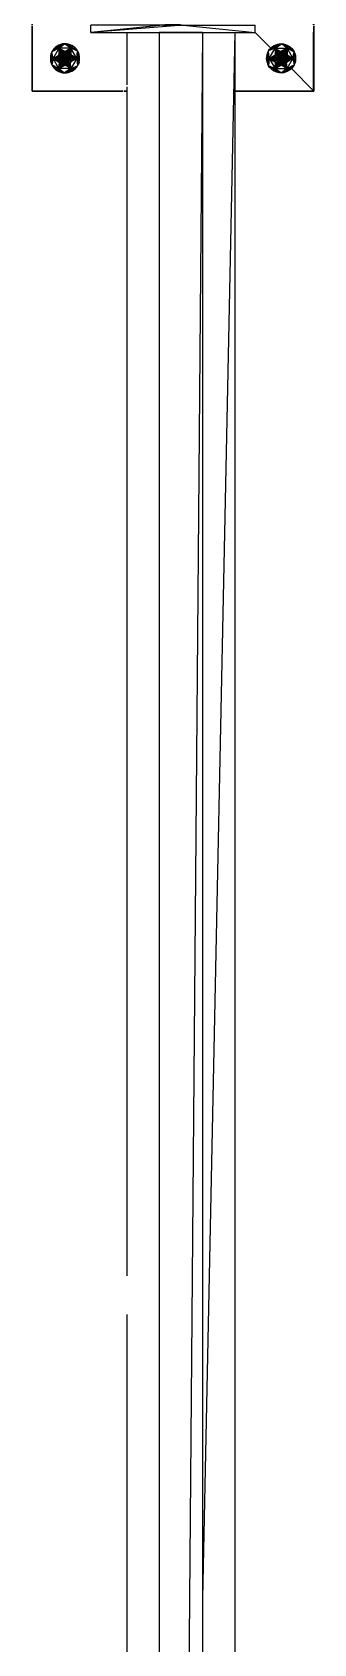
# Model space of a CAD drawing. Header units: millimetres. Extents: x -107267 to 109426, y -98906 to 83910.
# Drawn here: x 55228 to 55488, y -9152 to -7661 of the extents above; entities that cross this region are included whole.
import ezdxf

# ---------------------------------------------------------------- set-up
doc = ezdxf.new("R2010")
doc.units = ezdxf.units.MM
doc.layers.add('Top (Plan) View-000-CHÃO', color=254, linetype='Continuous')

# ---------------------------------------------------------------- blocks, each defined once
blk = doc.blocks.new('*U43')
at = {"layer": 'Top (Plan) View-000-CHÃO', "color": 0, "linetype": 'ByBlock', "lineweight": -2}
for p, q in [((154350.5, 153541.2), (154350.5, 148693.2)), ((154390.7, 153541.2), (154350.5, 148693.2)), ((154390.7, 153541.2), (154350.5, 153541.2)), ((154390.7, 153541.2), (154390.7, 148693.2))]:
    blk.add_line(p, q, dxfattribs=at)
blk = doc.blocks.new('*U82')
at = {"layer": 'Top (Plan) View-000-CHÃO', "color": 0, "linetype": 'ByBlock', "lineweight": -2}
for p, q in [((154257.9, 153526.7), (154251.4, 153523.3)), ((154257.9, 153526.7), (154252.3, 153524.8)), ((154253.4, 153526.3), (154252.3, 153524.8)), ((154257.9, 153526.7), (154252.4, 153517.2)), ((154254.7, 153527.5), (154253.4, 153526.3)), ((154257.9, 153526.7), (154253.4, 153526.3)), ((154256.2, 153528.6), (154254.7, 153527.5)), ((154257.9, 153526.7), (154254.7, 153527.5)), ((154257.8, 153529.4), (154256.2, 153528.6)), ((154257.9, 153526.7), (154256.2, 153528.6)), ((154259.4, 153530.1), (154257.8, 153529.4)), ((154257.9, 153526.7), (154257.8, 153529.4)), ((154257.9, 153526.7), (154263, 153530.7)), ((154257.9, 153526.7), (154261.2, 153530.5)), ((154257.9, 153526.7), (154259.4, 153530.1)), ((154268.9, 153526.7), (154257.9, 153526.7)), ((154257.9, 153526.7), (154263.9, 153523.5)), ((154257.9, 153526.7), (154262.7, 153523.5)), ((154257.9, 153526.7), (154261.5, 153523.2)), ((154257.9, 153526.7), (154260.4, 153522.8)), ((154257.9, 153526.7), (154259.4, 153522.1)), ((154257.9, 153526.7), (154258.5, 153521.2)), ((154257.9, 153526.7), (154257.9, 153520.2)), ((154261.2, 153530.5), (154259.4, 153530.1)), ((154263, 153530.7), (154261.2, 153530.5)), ((154264.8, 153530.6), (154263, 153530.7)), ((154268.9, 153526.7), (154263, 153530.7)), ((154268.9, 153526.7), (154263.9, 153523.5)), ((154266.6, 153530.3), (154264.8, 153530.6)), ((154268.9, 153526.7), (154264.8, 153530.6)), ((154268.9, 153526.7), (154265.1, 153523.3)), ((154268.9, 153526.7), (154266.2, 153522.9)), ((154268.3, 153529.8), (154266.6, 153530.3)), ((154268.9, 153526.7), (154266.6, 153530.3)), ((154268.9, 153526.7), (154267.2, 153522.3)), ((154268.9, 153526.7), (154268.1, 153521.5)), ((154269.9, 153529), (154268.3, 153529.8)), ((154268.9, 153526.7), (154268.3, 153529.8)), ((154268.9, 153526.7), (154269.9, 153529)), ((154268.9, 153526.7), (154271.4, 153528.1)), ((154268.9, 153526.7), (154272.8, 153526.9)), ((154274.4, 153517.2), (154268.9, 153526.7)), ((154268.9, 153526.7), (154268.9, 153520.5)), ((154268.9, 153526.7), (154274, 153525.6)), ((154268.9, 153526.7), (154275.1, 153524.1)), ((154271.4, 153528.1), (154269.9, 153529)), ((154272.8, 153526.9), (154271.4, 153528.1)), ((154274, 153525.6), (154272.8, 153526.9)), ((154275.1, 153524.1), (154274, 153525.6)), ((154250.2, 153519.9), (154250, 153518.1)), ((154250, 153518.1), (154250, 153516.3)), ((154252.4, 153517.2), (154250, 153518.1)), ((154252.4, 153517.2), (154250, 153516.3)), ((154250, 153516.3), (154250.2, 153514.5)), ((154250.7, 153521.6), (154250.2, 153519.9)), ((154252.4, 153517.2), (154250.2, 153519.9)), ((154252.4, 153517.2), (154250.2, 153514.5)), ((154250.2, 153514.5), (154250.7, 153512.8)), ((154251.4, 153523.3), (154250.7, 153521.6)), ((154252.4, 153517.2), (154250.7, 153521.6)), ((154252.4, 153517.2), (154250.7, 153512.8)), ((154250.7, 153512.8), (154251.4, 153511.1)), ((154252.3, 153524.8), (154251.4, 153523.3)), ((154252.4, 153517.2), (154251.4, 153523.3)), ((154252.4, 153517.2), (154251.4, 153511.1)), ((154251.4, 153511.1), (154252.3, 153509.6)), ((154257.9, 153507.7), (154251.4, 153511.1)), ((154252.4, 153517.2), (154257.9, 153520.2)), ((154252.4, 153517.2), (154257.4, 153519.1)), ((154252.4, 153517.2), (154257.1, 153518)), ((154252.4, 153517.2), (154257.1, 153516.7)), ((154252.4, 153517.2), (154257.3, 153515.6)), ((154252.4, 153517.2), (154257.7, 153514.4)), ((154252.4, 153517.2), (154258.3, 153513.4)), ((154257.9, 153507.7), (154252.4, 153517.2)), ((154257.1, 153518), (154257.2, 153518.3)), ((154257.1, 153517.9), (154257.1, 153518)), ((154257.1, 153516.7), (154257.1, 153517)), ((154257.1, 153516.7), (154257.1, 153516.7)), ((154257.3, 153515.4), (154257.3, 153515.6)), ((154257.3, 153515.6), (154257.3, 153515.6)), ((154257.4, 153519.1), (154257.5, 153519.4)), ((154257.4, 153519), (154257.4, 153519.1)), ((154257.7, 153514.4), (154257.7, 153514.5)), ((154257.9, 153514.2), (154257.7, 153514.4)), ((154257.8, 153520.1), (154257.9, 153520.2)), ((154257.9, 153520.2), (154258, 153520.4)), ((154257.9, 153507.7), (154258.3, 153513.4)), ((154257.9, 153507.7), (154259.2, 153512.5)), ((154257.9, 153507.7), (154260.1, 153511.8)), ((154257.9, 153507.7), (154261.2, 153511.2)), ((154257.9, 153507.7), (154262.4, 153510.9)), ((154257.9, 153507.7), (154263.6, 153510.8)), ((154258.3, 153513.4), (154258.3, 153513.5)), ((154258.6, 153513.2), (154258.3, 153513.4)), ((154258.4, 153521), (154258.5, 153521.2)), ((154258.5, 153521.2), (154258.7, 153521.4)), ((154259.2, 153512.5), (154259, 153512.6)), ((154259.2, 153521.9), (154259.4, 153522.1)), ((154259.4, 153512.3), (154259.2, 153512.5)), ((154259.4, 153522.1), (154259.5, 153522.2)), ((154260.1, 153511.8), (154259.9, 153511.9)), ((154260.1, 153522.6), (154260.4, 153522.8)), ((154260.3, 153511.7), (154260.1, 153511.8)), ((154260.4, 153522.8), (154260.5, 153522.8)), ((154261.2, 153511.2), (154261, 153511.4)), ((154261.4, 153511.2), (154261.2, 153511.2)), ((154261.3, 153523.2), (154261.5, 153523.2)), ((154261.5, 153523.2), (154261.5, 153523.3)), ((154262.4, 153510.9), (154262.1, 153511)), ((154262.5, 153510.9), (154262.4, 153510.9)), ((154262.7, 153523.5), (154262.7, 153523.5)), ((154262.7, 153523.5), (154262.9, 153523.5)), ((154263.6, 153510.8), (154263.3, 153510.9)), ((154263.6, 153510.9), (154263.6, 153510.8)), ((154268.9, 153507.7), (154263.6, 153510.8)), ((154263.8, 153523.5), (154263.9, 153523.5)), ((154263.9, 153523.5), (154264.2, 153523.5)), ((154264.8, 153511), (154264.8, 153511)), ((154264.8, 153511), (154264.8, 153511)), ((154268.9, 153507.7), (154264.8, 153511)), ((154264.9, 153523.4), (154265.1, 153523.3)), ((154265.1, 153523.3), (154265.4, 153523.2)), ((154266.2, 153511.5), (154265.9, 153511.4)), ((154265.9, 153511.4), (154265.9, 153511.3)), ((154268.9, 153507.7), (154265.9, 153511.4)), ((154266, 153523), (154266.2, 153522.9)), ((154266.2, 153522.9), (154266.4, 153522.8)), ((154267, 153511.9), (154266.9, 153511.9)), ((154267, 153522.4), (154267.2, 153522.3)), ((154267.2, 153512.1), (154267, 153511.9)), ((154268.9, 153507.7), (154267, 153511.9)), ((154267.2, 153522.3), (154267.4, 153522.1)), ((154267.9, 153512.7), (154267.8, 153512.6)), ((154267.9, 153521.7), (154268.1, 153521.5)), ((154268.1, 153512.9), (154267.9, 153512.7)), ((154268.9, 153507.7), (154267.9, 153512.7)), ((154268.1, 153521.5), (154268.2, 153521.3)), ((154268.7, 153513.6), (154268.5, 153513.5)), ((154268.7, 153520.7), (154268.9, 153520.5)), ((154274.4, 153517.2), (154268.7, 153513.6)), ((154268.7, 153513.6), (154268.8, 153513.8)), ((154268.9, 153507.7), (154268.7, 153513.6)), ((154268.9, 153520.5), (154268.9, 153520.4)), ((154274.4, 153517.2), (154268.9, 153520.5)), ((154274.4, 153517.2), (154268.9, 153507.7)), ((154269.1, 153514.5), (154269.3, 153514.7)), ((154269.3, 153519.6), (154269.4, 153519.4)), ((154274.4, 153517.2), (154269.3, 153514.7)), ((154269.3, 153514.9), (154269.3, 153514.7)), ((154269.4, 153519.4), (154269.4, 153519.4)), ((154274.4, 153517.2), (154269.4, 153519.4)), ((154269.6, 153515.8), (154269.5, 153515.6)), ((154274.4, 153517.2), (154269.6, 153515.8)), ((154269.7, 153516), (154269.6, 153515.8)), ((154269.7, 153518.3), (154269.7, 153518.2)), ((154269.7, 153518.2), (154269.7, 153518.2)), ((154274.4, 153517.2), (154269.7, 153518.2)), ((154269.8, 153517), (154269.7, 153516.8)), ((154274.4, 153517.2), (154269.8, 153517)), ((154269.8, 153517.1), (154269.8, 153517)), ((154274.4, 153517.2), (154275.1, 153524.1)), ((154274.4, 153517.2), (154275.9, 153522.5)), ((154274.4, 153517.2), (154276.5, 153520.8)), ((154274.4, 153517.2), (154276.8, 153519)), ((154274.4, 153517.2), (154276.5, 153513.6)), ((154274.4, 153517.2), (154275.9, 153511.9)), ((154274.4, 153517.2), (154275.1, 153510.3)), ((154274.4, 153517.2), (154276.9, 153517.2)), ((154274.4, 153517.2), (154276.8, 153515.4)), ((154275.9, 153522.5), (154275.1, 153524.1)), ((154275.1, 153510.3), (154275.9, 153511.9)), ((154276.5, 153520.8), (154275.9, 153522.5)), ((154276.5, 153513.6), (154275.9, 153511.9)), ((154276.8, 153519), (154276.5, 153520.8)), ((154276.5, 153513.6), (154276.8, 153515.4)), ((154276.9, 153517.2), (154276.8, 153519)), ((154276.8, 153515.4), (154276.9, 153517.2)), ((154252.3, 153509.6), (154253.4, 153508.1)), ((154257.9, 153507.7), (154252.3, 153509.6)), ((154253.4, 153508.1), (154254.7, 153506.9)), ((154257.9, 153507.7), (154253.4, 153508.1)), ((154257.9, 153507.7), (154254.7, 153506.9)), ((154254.7, 153506.9), (154256.2, 153505.8)), ((154257.9, 153507.7), (154256.2, 153505.8)), ((154256.2, 153505.8), (154257.8, 153505)), ((154257.9, 153507.7), (154257.8, 153505)), ((154257.8, 153505), (154259.4, 153504.3)), ((154268.9, 153507.7), (154257.9, 153507.7)), ((154257.9, 153507.7), (154263, 153503.7)), ((154257.9, 153507.7), (154261.2, 153503.9)), ((154257.9, 153507.7), (154259.4, 153504.3)), ((154259.4, 153504.3), (154261.2, 153503.9)), ((154261.2, 153503.9), (154263, 153503.7)), ((154268.9, 153507.7), (154263, 153503.7)), ((154263, 153503.7), (154264.8, 153503.8)), ((154268.9, 153507.7), (154264.8, 153503.8)), ((154264.8, 153503.8), (154266.6, 153504.1)), ((154268.9, 153507.7), (154266.6, 153504.1)), ((154266.6, 153504.1), (154268.3, 153504.6)), ((154268.9, 153507.7), (154268.3, 153504.6)), ((154268.3, 153504.6), (154269.9, 153505.4)), ((154268.9, 153507.7), (154275.1, 153510.3)), ((154268.9, 153507.7), (154274, 153508.8)), ((154268.9, 153507.7), (154272.8, 153507.5)), ((154268.9, 153507.7), (154271.4, 153506.3)), ((154268.9, 153507.7), (154269.9, 153505.4)), ((154269.9, 153505.4), (154271.4, 153506.3)), ((154271.4, 153506.3), (154272.8, 153507.5)), ((154272.8, 153507.5), (154274, 153508.8)), ((154274, 153508.8), (154275.1, 153510.3))]:
    blk.add_line(p, q, dxfattribs=at)
blk = doc.blocks.new('*U83')
at = {"layer": 'Top (Plan) View-000-CHÃO', "color": 0, "linetype": 'ByBlock', "lineweight": -2}
for p, q in [((154257.1, 153517.7), (154257.3, 153518.8)), ((154257.3, 153518.8), (154257.1, 153516.7)), ((154257.1, 153517.7), (154257.1, 153517.8)), ((154257.1, 153517.7), (154257.1, 153516.7)), ((154257.1, 153517.7), (154257.1, 153517.7)), ((154257.1, 153516.7), (154257.3, 153515.6)), ((154257.1, 153516.7), (154257.1, 153516.6)), ((154257.1, 153516.7), (154257.1, 153516.7)), ((154257.3, 153518.8), (154257.6, 153519.8)), ((154257.3, 153515.6), (154257.6, 153519.8)), ((154257.3, 153518.8), (154257.3, 153518.8)), ((154257.3, 153518.8), (154257.3, 153518.8)), ((154257.3, 153518.8), (154257.3, 153515.6)), ((154257.3, 153515.6), (154257.6, 153514.6)), ((154257.3, 153515.6), (154257.3, 153515.6)), ((154257.3, 153515.6), (154257.3, 153515.5)), ((154257.3, 153515.6), (154257.3, 153515.6)), ((154257.6, 153519.8), (154258.2, 153520.8)), ((154257.6, 153514.6), (154258.2, 153520.8)), ((154257.6, 153519.8), (154257.6, 153519.8)), ((154257.6, 153519.8), (154257.7, 153519.8)), ((154257.6, 153519.8), (154257.6, 153514.6)), ((154257.6, 153514.6), (154258.2, 153513.6)), ((154257.6, 153514.6), (154257.7, 153514.6)), ((154257.6, 153514.6), (154257.6, 153514.6)), ((154258.2, 153513.6), (154263.7, 153523.5)), ((154258.2, 153513.6), (154262.6, 153523.5)), ((154258.2, 153513.6), (154264.8, 153523.4)), ((154258.2, 153513.6), (154261.6, 153523.3)), ((154258.2, 153513.6), (154265.8, 153523.1)), ((154258.2, 153513.6), (154260.6, 153522.9)), ((154258.2, 153513.6), (154266.8, 153522.6)), ((154258.2, 153513.6), (154259.7, 153522.3)), ((154258.2, 153513.6), (154267.6, 153522)), ((154258.2, 153520.8), (154258.9, 153521.6)), ((154258.2, 153513.6), (154258.9, 153521.6)), ((154258.2, 153513.6), (154268.4, 153521.2)), ((154258.2, 153520.8), (154258.2, 153520.7)), ((154258.2, 153520.8), (154258.2, 153520.8)), ((154258.2, 153520.8), (154258.2, 153513.6)), ((154258.2, 153513.6), (154269, 153520.3)), ((154258.2, 153513.6), (154269.4, 153519.3)), ((154258.2, 153513.6), (154269.7, 153518.3)), ((154258.2, 153513.6), (154269.8, 153517.2)), ((154258.2, 153513.6), (154269.7, 153516.1)), ((154258.2, 153513.6), (154269.4, 153515.1)), ((154258.2, 153513.6), (154269, 153514.1)), ((154258.2, 153513.6), (154258.2, 153513.7)), ((154258.2, 153513.6), (154258.9, 153512.8)), ((154258.2, 153513.6), (154258.2, 153513.6)), ((154258.2, 153513.6), (154268.4, 153513.2)), ((154258.9, 153521.6), (154258.8, 153521.6)), ((154258.9, 153512.8), (154258.8, 153512.8)), ((154258.9, 153521.6), (154259.7, 153522.3)), ((154258.9, 153521.6), (154258.9, 153521.6)), ((154268.4, 153513.2), (154258.9, 153512.8)), ((154258.9, 153512.8), (154259.7, 153512.1)), ((154258.9, 153512.8), (154258.9, 153512.8)), ((154258.9, 153512.8), (154267.6, 153512.4)), ((154259.7, 153522.3), (154259.6, 153522.3)), ((154259.7, 153512.1), (154259.6, 153512.1)), ((154259.7, 153522.3), (154260.6, 153522.9)), ((154259.7, 153522.3), (154259.7, 153522.3)), ((154267.6, 153512.4), (154259.7, 153512.1)), ((154259.7, 153512.1), (154260.6, 153511.5)), ((154259.7, 153512.1), (154259.7, 153512.1)), ((154259.7, 153512.1), (154266.8, 153511.8)), ((154260.6, 153522.9), (154261.6, 153523.3)), ((154260.6, 153522.9), (154260.6, 153522.9)), ((154260.6, 153522.9), (154260.6, 153522.9)), ((154266.8, 153511.8), (154260.6, 153511.5)), ((154260.6, 153511.5), (154261.6, 153511.1)), ((154260.6, 153511.5), (154260.6, 153511.5)), ((154260.6, 153511.5), (154260.6, 153511.5)), ((154260.6, 153511.5), (154265.8, 153511.3)), ((154261.6, 153523.3), (154261.5, 153523.3)), ((154261.5, 153523.3), (154261.5, 153523.2)), ((154261.6, 153511.1), (154261.5, 153511.1)), ((154261.6, 153523.3), (154262.6, 153523.5)), ((154261.6, 153523.3), (154261.6, 153523.3)), ((154265.8, 153511.3), (154261.6, 153511.1)), ((154261.6, 153511.1), (154262.6, 153510.9)), ((154261.6, 153511.1), (154261.6, 153511.1)), ((154261.6, 153511.1), (154264.8, 153511)), ((154262.6, 153523.5), (154262.6, 153523.5)), ((154262.6, 153523.5), (154262.7, 153523.5)), ((154262.6, 153523.5), (154263.7, 153523.5)), ((154264.8, 153511), (154262.6, 153510.9)), ((154262.6, 153510.9), (154263.7, 153510.9)), ((154262.6, 153510.9), (154262.7, 153510.9)), ((154262.6, 153510.9), (154262.6, 153510.9)), ((154262.7, 153523.5), (154262.7, 153523.5)), ((154263.7, 153523.5), (154263.7, 153523.5)), ((154263.7, 153523.5), (154263.7, 153523.5)), ((154263.7, 153523.5), (154264.8, 153523.4)), ((154264.8, 153511), (154263.7, 153510.9)), ((154263.7, 153510.9), (154263.7, 153510.9)), ((154263.7, 153510.9), (154263.7, 153510.9)), ((154264.8, 153523.4), (154264.7, 153523.4)), ((154264.8, 153511), (154264.7, 153511)), ((154264.8, 153523.4), (154264.8, 153523.4)), ((154264.8, 153523.4), (154265.8, 153523.1)), ((154265.8, 153511.3), (154264.8, 153511)), ((154264.8, 153511), (154264.8, 153511)), ((154265.8, 153523.1), (154265.8, 153523.1)), ((154265.8, 153523.1), (154265.8, 153523.1)), ((154265.8, 153523.1), (154266.8, 153522.6)), ((154266.8, 153511.8), (154265.8, 153511.3)), ((154265.8, 153511.3), (154265.8, 153511.3)), ((154265.8, 153511.3), (154265.8, 153511.3)), ((154266.8, 153522.6), (154266.7, 153522.6)), ((154266.8, 153511.8), (154266.7, 153511.8)), ((154266.8, 153522.6), (154266.8, 153522.6)), ((154266.8, 153522.6), (154267.6, 153522)), ((154267.6, 153512.4), (154266.8, 153511.8)), ((154266.8, 153511.8), (154266.8, 153511.8)), ((154267.6, 153522), (154267.6, 153522)), ((154267.7, 153521.9), (154267.6, 153522)), ((154267.6, 153522), (154268.4, 153521.2)), ((154268.4, 153513.2), (154267.6, 153512.4)), ((154267.6, 153512.4), (154267.7, 153512.4)), ((154267.6, 153512.4), (154267.6, 153512.4)), ((154268.4, 153521.2), (154268.4, 153521.2)), ((154268.4, 153521.2), (154268.4, 153521.2)), ((154268.4, 153521.2), (154269, 153520.3)), ((154269, 153514.1), (154268.4, 153513.2)), ((154268.4, 153513.2), (154268.4, 153513.2)), ((154268.4, 153513.2), (154268.4, 153513.2)), ((154269, 153520.3), (154269, 153520.3)), ((154269, 153520.3), (154269, 153520.3)), ((154269, 153520.3), (154269.4, 153519.3)), ((154269.4, 153515.1), (154269, 153514.1)), ((154269, 153514.1), (154269, 153514.1)), ((154269, 153514.1), (154269, 153514.1)), ((154269.4, 153519.3), (154269.4, 153519.3)), ((154269.4, 153519.3), (154269.4, 153519.3)), ((154269.4, 153519.3), (154269.7, 153518.3)), ((154269.7, 153516.1), (154269.4, 153515.1)), ((154269.4, 153515.1), (154269.4, 153515.1)), ((154269.4, 153515.1), (154269.4, 153515.1)), ((154269.7, 153518.3), (154269.7, 153518.3)), ((154269.7, 153518.2), (154269.7, 153518.3)), ((154269.7, 153518.3), (154269.8, 153517.2)), ((154269.8, 153517.2), (154269.7, 153516.1)), ((154269.7, 153516.2), (154269.7, 153516.1)), ((154269.7, 153516.1), (154269.7, 153516.1)), ((154269.8, 153517.2), (154269.8, 153517.2)), ((154269.8, 153517.2), (154269.8, 153517.2))]:
    blk.add_line(p, q, dxfattribs=at)
blk = doc.blocks.new('*U86')
at = {"layer": 'Top (Plan) View-000-CHÃO', "color": 0, "linetype": 'ByBlock', "lineweight": -2}
for p, q in [((154457.9, 153526.7), (154451.8, 153524.1)), ((154451.8, 153524.1), (154452.8, 153525.6)), ((154452.4, 153517.2), (154457.9, 153526.7)), ((154452.8, 153525.6), (154454.1, 153526.9)), ((154457.9, 153526.7), (154452.8, 153525.6)), ((154454.1, 153526.9), (154455.4, 153528.1)), ((154457.9, 153526.7), (154454.1, 153526.9)), ((154455.4, 153528.1), (154456.9, 153529)), ((154457.9, 153526.7), (154455.4, 153528.1)), ((154456.9, 153529), (154458.6, 153529.8)), ((154457.9, 153526.7), (154456.9, 153529)), ((154457.9, 153526.7), (154463.9, 153530.7)), ((154457.9, 153526.7), (154462.1, 153530.6)), ((154457.9, 153526.7), (154460.3, 153530.3)), ((154457.9, 153526.7), (154458.6, 153529.8)), ((154457.9, 153526.7), (154458, 153520.5)), ((154457.9, 153526.7), (154458.7, 153521.5)), ((154457.9, 153526.7), (154459.6, 153522.3)), ((154457.9, 153526.7), (154460.7, 153522.9)), ((154457.9, 153526.7), (154461.8, 153523.3)), ((154457.9, 153526.7), (154463, 153523.5)), ((154457.9, 153526.7), (154468.9, 153526.7)), ((154457.9, 153526.7), (154457.9, 153526.7)), ((154458.3, 153526.7), (154458.3, 153526.7)), ((154458.6, 153529.8), (154460.3, 153530.3)), ((154459.5, 153526.7), (154459.5, 153526.7)), ((154460.1, 153526.7), (154460.1, 153526.7)), ((154460.3, 153530.3), (154462.1, 153530.6)), ((154461.1, 153526.7), (154461.1, 153526.7)), ((154462.1, 153530.6), (154463.9, 153530.7)), ((154462.6, 153526.7), (154462.6, 153526.7)), ((154468.9, 153526.7), (154463, 153523.5)), ((154463.4, 153526.7), (154463.4, 153526.7)), ((154463.9, 153530.7), (154465.7, 153530.5)), ((154468.9, 153526.7), (154463.9, 153530.7)), ((154468.9, 153526.7), (154464.2, 153523.5)), ((154464.9, 153526.7), (154464.9, 153526.7)), ((154468.9, 153526.7), (154465.4, 153523.2)), ((154465.7, 153530.5), (154467.4, 153530.1)), ((154468.9, 153526.7), (154465.7, 153530.5)), ((154466.4, 153526.7), (154466.4, 153526.7)), ((154468.9, 153526.7), (154466.5, 153522.8)), ((154467.4, 153530.1), (154469.1, 153529.4)), ((154468.9, 153526.7), (154467.4, 153530.1)), ((154467.5, 153526.7), (154467.5, 153526.7)), ((154468.9, 153526.7), (154467.5, 153522.1)), ((154468, 153526.7), (154468, 153526.7)), ((154468.9, 153526.7), (154468.3, 153521.2)), ((154468.9, 153526.7), (154469.1, 153529.4)), ((154468.9, 153526.7), (154470.7, 153528.6)), ((154468.9, 153526.7), (154472.2, 153527.5)), ((154468.9, 153526.7), (154469, 153520.2)), ((154468.9, 153526.7), (154474.4, 153517.2)), ((154468.9, 153526.7), (154475.5, 153523.3)), ((154468.9, 153526.7), (154474.6, 153524.8)), ((154468.9, 153526.7), (154473.4, 153526.2)), ((154469.1, 153529.4), (154470.7, 153528.6)), ((154470.7, 153528.6), (154472.2, 153527.5)), ((154472.2, 153527.5), (154473.4, 153526.2)), ((154473.4, 153526.2), (154474.6, 153524.8)), ((154449.9, 153517.2), (154450.1, 153519)), ((154450.1, 153515.4), (154449.9, 153517.2)), ((154452.4, 153517.2), (154449.9, 153517.2)), ((154450.1, 153519), (154450.4, 153520.8)), ((154452.4, 153517.2), (154450.1, 153519)), ((154452.4, 153517.2), (154450.1, 153515.4)), ((154450.4, 153513.6), (154450.1, 153515.4)), ((154450.4, 153520.8), (154451, 153522.5)), ((154452.4, 153517.2), (154450.4, 153520.8)), ((154452.4, 153517.2), (154450.4, 153513.6)), ((154450.4, 153513.6), (154451, 153511.9)), ((154451, 153522.5), (154451.8, 153524.1)), ((154452.4, 153517.2), (154451, 153522.5)), ((154452.4, 153517.2), (154451, 153511.9)), ((154451.8, 153510.3), (154451, 153511.9)), ((154452.4, 153517.2), (154451.8, 153524.1)), ((154452.4, 153517.2), (154451.8, 153510.3)), ((154452.4, 153517.2), (154458, 153520.5)), ((154452.4, 153517.2), (154457.5, 153519.4)), ((154452.4, 153517.2), (154457.2, 153518.2)), ((154452.4, 153517.2), (154457.6, 153514.7)), ((154452.4, 153517.2), (154458.2, 153513.6)), ((154452.4, 153517.2), (154457.2, 153515.8)), ((154452.4, 153517.2), (154457.1, 153517)), ((154452.4, 153517.2), (154457.9, 153507.7)), ((154452.4, 153517.2), (154452.4, 153517.2)), ((154457.1, 153517.1), (154457.1, 153517)), ((154457.1, 153517), (154457.1, 153516.7)), ((154457.2, 153518.2), (154457.2, 153518.2)), ((154457.2, 153518.2), (154457.2, 153518.2)), ((154457.2, 153516), (154457.2, 153515.8)), ((154457.2, 153515.8), (154457.3, 153515.6)), ((154457.6, 153519.6), (154457.5, 153519.4)), ((154457.5, 153519.4), (154457.5, 153519.4)), ((154457.5, 153514.9), (154457.6, 153514.7)), ((154457.7, 153514.5), (154457.6, 153514.7)), ((154457.9, 153507.7), (154458.2, 153513.6)), ((154457.9, 153507.7), (154458.9, 153512.7)), ((154457.9, 153507.7), (154459.9, 153511.9)), ((154457.9, 153507.7), (154460.9, 153511.4)), ((154457.9, 153507.7), (154462.1, 153511)), ((154457.9, 153507.7), (154463.3, 153510.8)), ((154458.2, 153520.7), (154458, 153520.5)), ((154458, 153520.5), (154458, 153520.4)), ((154458.2, 153513.6), (154458.1, 153513.8)), ((154458.2, 153513.6), (154458.3, 153513.5)), ((154458.7, 153521.5), (154458.6, 153521.3)), ((154458.9, 153521.7), (154458.7, 153521.5)), ((154458.8, 153512.9), (154458.9, 153512.7)), ((154458.9, 153512.7), (154459.1, 153512.6)), ((154458.9, 153512.7), (154458.9, 153512.7)), ((154459.6, 153522.3), (154459.5, 153522.1)), ((154459.8, 153522.4), (154459.6, 153522.3)), ((154459.6, 153512.1), (154459.9, 153511.9)), ((154459.9, 153511.9), (154460, 153511.9)), ((154459.9, 153511.9), (154460, 153511.9)), ((154460, 153511.9), (154459.9, 153511.9)), ((154460.7, 153522.9), (154460.4, 153522.8)), ((154460.8, 153523), (154460.7, 153522.9)), ((154460.7, 153511.5), (154460.9, 153511.4)), ((154460.7, 153511.5), (154460.9, 153511.4)), ((154460.9, 153511.4), (154460.7, 153511.5)), ((154460.9, 153511.4), (154461, 153511.3)), ((154460.9, 153511.4), (154461, 153511.3)), ((154461, 153511.3), (154460.9, 153511.4)), ((154460.9, 153511.4), (154460.9, 153511.4)), ((154461.8, 153523.3), (154461.5, 153523.2)), ((154461.9, 153523.3), (154461.8, 153523.3)), ((154462.1, 153511), (154462.1, 153511)), ((154462.1, 153511), (154462.1, 153511)), ((154462.1, 153511), (154462.1, 153511)), ((154462.1, 153511), (154462.1, 153511)), ((154462.1, 153511), (154462.1, 153511)), ((154462.1, 153511), (154462.1, 153511)), ((154462.1, 153511), (154462.1, 153511)), ((154463, 153523.5), (154462.7, 153523.5)), ((154463.1, 153523.5), (154463, 153523.5)), ((154463.2, 153510.8), (154463.3, 153510.8)), ((154463.2, 153510.8), (154463.3, 153510.8)), ((154463.3, 153510.8), (154463.2, 153510.8)), ((154463.3, 153510.8), (154463.6, 153510.9)), ((154463.3, 153510.8), (154463.5, 153510.9)), ((154463.5, 153510.9), (154463.3, 153510.8)), ((154463.3, 153510.8), (154463.3, 153510.8)), ((154468.9, 153507.7), (154463.3, 153510.8)), ((154464.2, 153523.5), (154464, 153523.5)), ((154464.2, 153523.5), (154464.2, 153523.5)), ((154464.4, 153510.9), (154464.5, 153510.9)), ((154464.4, 153510.9), (154464.5, 153510.9)), ((154464.5, 153510.9), (154464.4, 153510.9)), ((154464.5, 153510.9), (154464.8, 153511)), ((154464.5, 153510.9), (154464.8, 153511)), ((154464.8, 153511), (154464.5, 153510.9)), ((154464.5, 153510.9), (154464.5, 153510.9)), ((154468.9, 153507.7), (154464.5, 153510.9)), ((154465.4, 153523.2), (154465.3, 153523.2)), ((154465.6, 153523.2), (154465.4, 153523.2)), ((154465.5, 153511.2), (154465.7, 153511.2)), ((154465.5, 153511.2), (154465.7, 153511.2)), ((154465.7, 153511.2), (154465.5, 153511.2)), ((154465.9, 153511.4), (154465.7, 153511.2)), ((154465.9, 153511.4), (154465.7, 153511.2)), ((154465.7, 153511.2), (154465.9, 153511.4)), ((154465.7, 153511.2), (154465.7, 153511.2)), ((154468.9, 153507.7), (154465.7, 153511.2)), ((154466.5, 153522.8), (154466.4, 153522.8)), ((154466.7, 153522.6), (154466.5, 153522.8)), ((154466.7, 153511.8), (154466.5, 153511.7)), ((154466.5, 153511.7), (154466.7, 153511.8)), ((154466.7, 153511.8), (154466.6, 153511.7)), ((154466.7, 153511.8), (154466.9, 153511.9)), ((154468.9, 153507.7), (154466.7, 153511.8)), ((154467.5, 153522.1), (154467.4, 153522.2)), ((154467.7, 153521.9), (154467.5, 153522.1)), ((154467.5, 153512.3), (154467.7, 153512.5)), ((154467.7, 153512.5), (154467.8, 153512.6)), ((154468.9, 153507.7), (154467.7, 153512.5)), ((154468.3, 153521.2), (154468.2, 153521.4)), ((154468.5, 153521), (154468.3, 153521.2)), ((154468.3, 153513.2), (154468.5, 153513.4)), ((154474.4, 153517.2), (154468.5, 153513.4)), ((154468.5, 153513.4), (154468.6, 153513.5)), ((154468.9, 153507.7), (154468.5, 153513.4)), ((154469, 153520.2), (154468.9, 153520.4)), ((154468.9, 153507.7), (154474.4, 153517.2)), ((154468.9, 153507.7), (154475.5, 153511.1)), ((154469.1, 153520), (154469, 153520.2)), ((154474.4, 153517.2), (154469, 153520.2)), ((154469, 153514.2), (154469.1, 153514.4)), ((154474.4, 153517.2), (154469.1, 153514.4)), ((154469.1, 153514.4), (154469.2, 153514.5)), ((154469.5, 153519.1), (154469.4, 153519.4)), ((154469.5, 153519), (154469.5, 153519.1)), ((154474.4, 153517.2), (154469.5, 153519.1)), ((154469.5, 153515.4), (154469.6, 153515.6)), ((154474.4, 153517.2), (154469.6, 153515.6)), ((154469.6, 153515.6), (154469.6, 153515.6)), ((154469.7, 153517.9), (154469.7, 153518.2)), ((154469.7, 153517.9), (154469.7, 153517.9)), ((154474.4, 153517.2), (154469.7, 153517.9)), ((154474.4, 153517.2), (154469.8, 153516.7)), ((154469.8, 153516.7), (154469.8, 153517)), ((154469.8, 153516.7), (154469.8, 153516.7)), ((154474.4, 153517.2), (154475.5, 153523.3)), ((154474.4, 153517.2), (154476.2, 153521.6)), ((154474.4, 153517.2), (154476.7, 153519.9)), ((154474.4, 153517.2), (154476.9, 153518.1)), ((154474.4, 153517.2), (154475.5, 153511.1)), ((154474.4, 153517.2), (154476.2, 153512.8)), ((154474.4, 153517.2), (154476.7, 153514.5)), ((154474.4, 153517.2), (154476.9, 153516.3)), ((154474.6, 153524.8), (154475.5, 153523.3)), ((154475.5, 153511.1), (154474.6, 153509.6)), ((154475.5, 153523.3), (154476.2, 153521.6)), ((154476.2, 153512.8), (154475.5, 153511.1)), ((154476.2, 153521.6), (154476.7, 153519.9)), ((154476.7, 153514.5), (154476.2, 153512.8)), ((154476.7, 153519.9), (154476.9, 153518.1)), ((154476.9, 153516.3), (154476.7, 153514.5)), ((154476.9, 153518.1), (154476.9, 153516.3)), ((154452.8, 153508.8), (154451.8, 153510.3)), ((154457.9, 153507.7), (154451.8, 153510.3)), ((154454.1, 153507.5), (154452.8, 153508.8)), ((154457.9, 153507.7), (154452.8, 153508.8)), ((154457.9, 153507.7), (154454.1, 153507.5)), ((154455.4, 153506.3), (154454.1, 153507.5)), ((154457.9, 153507.7), (154455.4, 153506.3)), ((154456.9, 153505.4), (154455.4, 153506.3)), ((154457.9, 153507.7), (154456.9, 153505.4)), ((154458.6, 153504.6), (154456.9, 153505.4)), ((154457.9, 153507.7), (154468.9, 153507.7)), ((154457.9, 153507.7), (154458.6, 153504.6)), ((154457.9, 153507.7), (154460.3, 153504.1)), ((154457.9, 153507.7), (154462.1, 153503.8)), ((154457.9, 153507.7), (154463.9, 153503.7)), ((154460.3, 153504.1), (154458.6, 153504.6)), ((154462.1, 153503.8), (154460.3, 153504.1)), ((154463.9, 153503.7), (154462.1, 153503.8)), ((154468.9, 153507.7), (154463.9, 153503.7)), ((154465.7, 153503.9), (154463.9, 153503.7)), ((154468.9, 153507.7), (154465.7, 153503.9)), ((154467.4, 153504.3), (154465.7, 153503.9)), ((154468.9, 153507.7), (154467.4, 153504.3)), ((154469.1, 153504.9), (154467.4, 153504.3)), ((154468.9, 153507.7), (154474.6, 153509.6)), ((154468.9, 153507.7), (154473.4, 153508.1)), ((154468.9, 153507.7), (154469.1, 153504.9)), ((154468.9, 153507.7), (154470.7, 153505.8)), ((154468.9, 153507.7), (154472.2, 153506.9)), ((154470.7, 153505.8), (154469.1, 153504.9)), ((154472.2, 153506.9), (154470.7, 153505.8)), ((154473.4, 153508.1), (154472.2, 153506.9)), ((154474.6, 153509.6), (154473.4, 153508.1))]:
    blk.add_line(p, q, dxfattribs=at)
blk = doc.blocks.new('*U87')
at = {"layer": 'Top (Plan) View-000-CHÃO', "color": 0, "linetype": 'ByBlock', "lineweight": -2}
for p, q in [((154457.2, 153518.3), (154457.1, 153517.2)), ((154457.1, 153517.2), (154457.1, 153517.2)), ((154457.1, 153517.2), (154457.1, 153517.2)), ((154457.1, 153517.2), (154457.2, 153516.1)), ((154468.7, 153513.6), (154457.1, 153517.2)), ((154457.4, 153519.3), (154457.2, 153518.3)), ((154457.2, 153518.3), (154457.2, 153518.3)), ((154457.2, 153518.2), (154457.2, 153518.3)), ((154468.7, 153513.6), (154457.2, 153518.3)), ((154457.2, 153516.1), (154457.2, 153516.1)), ((154457.2, 153516.1), (154457.2, 153516.1)), ((154457.2, 153516.1), (154457.4, 153515.1)), ((154468.7, 153513.6), (154457.2, 153516.1)), ((154457.9, 153520.3), (154457.4, 153519.3)), ((154457.5, 153519.3), (154457.4, 153519.3)), ((154457.4, 153519.3), (154457.4, 153519.3)), ((154468.7, 153513.6), (154457.4, 153519.3)), ((154457.4, 153515.1), (154457.4, 153515.1)), ((154457.5, 153515), (154457.4, 153515.1)), ((154457.4, 153515.1), (154457.9, 153514.1)), ((154468.7, 153513.6), (154457.4, 153515.1)), ((154458.5, 153521.2), (154457.9, 153520.3)), ((154457.9, 153520.3), (154457.9, 153520.3)), ((154457.9, 153520.3), (154457.9, 153520.3)), ((154468.7, 153513.6), (154457.9, 153520.3)), ((154457.9, 153514.1), (154457.9, 153514.1)), ((154457.9, 153514.1), (154457.9, 153514.1)), ((154457.9, 153514.1), (154458.5, 153513.2)), ((154468.7, 153513.6), (154457.9, 153514.1)), ((154459.2, 153522), (154458.5, 153521.2)), ((154458.5, 153521.2), (154458.5, 153521.2)), ((154458.5, 153521.2), (154458.5, 153521.2)), ((154468.7, 153513.6), (154458.5, 153521.2)), ((154468.7, 153513.6), (154458.5, 153513.2)), ((154458.5, 153513.2), (154458.5, 153513.2)), ((154458.5, 153513.2), (154458.5, 153513.2)), ((154458.5, 153513.2), (154459.2, 153512.4)), ((154458.5, 153513.2), (154468, 153512.8)), ((154460.1, 153522.6), (154459.2, 153522)), ((154459.3, 153522), (154459.2, 153522)), ((154459.2, 153521.9), (154459.2, 153522)), ((154468.7, 153513.6), (154459.2, 153522)), ((154468, 153512.8), (154459.2, 153512.4)), ((154459.2, 153512.4), (154459.2, 153512.4)), ((154459.2, 153512.4), (154459.3, 153512.4)), ((154459.2, 153512.4), (154460.1, 153511.8)), ((154459.2, 153512.4), (154467.2, 153512.1)), ((154461.1, 153523.1), (154460.1, 153522.6)), ((154460.1, 153522.6), (154460.1, 153522.6)), ((154460.1, 153522.6), (154460.1, 153522.6)), ((154468.7, 153513.6), (154460.1, 153522.6)), ((154467.2, 153512.1), (154460.1, 153511.8)), ((154460.1, 153511.8), (154460.1, 153511.8)), ((154460.1, 153511.8), (154460.1, 153511.8)), ((154460.1, 153511.8), (154461.1, 153511.3)), ((154460.1, 153511.8), (154466.3, 153511.5)), ((154461.1, 153523.1), (154461, 153523.1)), ((154461.1, 153511.3), (154461, 153511.3)), ((154462.1, 153523.4), (154461.1, 153523.1)), ((154461.1, 153523.1), (154461.1, 153523.1)), ((154468.7, 153513.6), (154461.1, 153523.1)), ((154466.3, 153511.5), (154461.1, 153511.3)), ((154461.1, 153511.3), (154461.1, 153511.3)), ((154461.1, 153511.3), (154462.1, 153511)), ((154461.1, 153511.3), (154465.3, 153511.1)), ((154463.2, 153523.5), (154462.1, 153523.4)), ((154462.1, 153523.4), (154462.1, 153523.4)), ((154462.1, 153523.4), (154462.1, 153523.4)), ((154468.7, 153513.6), (154462.1, 153523.4)), ((154465.3, 153511.1), (154462.1, 153511)), ((154462.1, 153511), (154462.1, 153511)), ((154462.1, 153511), (154462.1, 153511)), ((154462.1, 153511), (154463.2, 153510.8)), ((154462.1, 153511), (154464.2, 153510.9)), ((154463.2, 153523.5), (154463.1, 153523.5)), ((154463.2, 153510.8), (154463.1, 153510.8)), ((154464.2, 153523.5), (154463.2, 153523.5)), ((154463.2, 153523.5), (154463.2, 153523.5)), ((154468.7, 153513.6), (154463.2, 153523.5)), ((154464.2, 153510.9), (154463.2, 153510.8)), ((154463.2, 153510.8), (154463.2, 153510.8)), ((154465.3, 153523.3), (154464.2, 153523.5)), ((154464.2, 153523.5), (154464.3, 153523.5)), ((154464.2, 153523.5), (154464.2, 153523.5)), ((154464.2, 153523.5), (154464.2, 153523.5)), ((154468.7, 153513.6), (154464.2, 153523.5)), ((154465.3, 153511.1), (154464.2, 153510.9)), ((154464.2, 153510.9), (154464.2, 153510.9)), ((154464.2, 153510.9), (154464.3, 153510.9)), ((154466.3, 153522.9), (154465.3, 153523.3)), ((154465.3, 153523.3), (154465.3, 153523.3)), ((154465.3, 153523.3), (154465.3, 153523.3)), ((154468.7, 153513.6), (154465.3, 153523.3)), ((154465.3, 153523.2), (154465.4, 153523.2)), ((154466.3, 153511.5), (154465.3, 153511.1)), ((154465.3, 153511.1), (154465.3, 153511.1)), ((154465.3, 153511.1), (154465.3, 153511.1)), ((154467.2, 153522.3), (154466.3, 153522.9)), ((154466.3, 153522.9), (154466.3, 153522.8)), ((154466.3, 153522.9), (154466.3, 153522.9)), ((154468.7, 153513.6), (154466.3, 153522.9)), ((154467.2, 153512.1), (154466.3, 153511.5)), ((154466.3, 153511.5), (154466.3, 153511.5)), ((154466.3, 153511.5), (154466.3, 153511.5)), ((154468, 153521.6), (154467.2, 153522.3)), ((154467.2, 153522.3), (154467.2, 153522.3)), ((154467.2, 153522.3), (154467.2, 153522.3)), ((154468.7, 153513.6), (154467.2, 153522.3)), ((154468, 153512.8), (154467.2, 153512.1)), ((154467.2, 153512.1), (154467.2, 153512.1)), ((154467.2, 153512.1), (154467.2, 153512.1)), ((154468.7, 153520.7), (154468, 153521.6)), ((154468, 153521.6), (154468, 153521.6)), ((154468, 153521.6), (154468, 153521.6)), ((154468.7, 153513.6), (154468, 153521.6)), ((154468.7, 153513.6), (154468, 153512.8)), ((154468, 153512.8), (154468, 153512.8)), ((154468, 153512.8), (154468, 153512.8)), ((154468.7, 153520.7), (154468.7, 153520.8)), ((154469.2, 153519.8), (154468.7, 153520.7)), ((154468.7, 153520.7), (154468.7, 153520.7)), ((154468.7, 153520.7), (154468.7, 153513.6)), ((154469.2, 153514.6), (154468.7, 153520.7)), ((154469.2, 153514.6), (154468.7, 153513.6)), ((154468.7, 153513.6), (154468.7, 153513.7)), ((154468.7, 153513.6), (154468.7, 153513.6)), ((154469.6, 153518.8), (154469.2, 153519.8)), ((154469.2, 153519.8), (154469.2, 153519.8)), ((154469.2, 153519.8), (154469.2, 153519.8)), ((154469.2, 153519.8), (154469.2, 153514.6)), ((154469.6, 153515.6), (154469.2, 153519.8)), ((154469.6, 153515.6), (154469.2, 153514.6)), ((154469.2, 153514.6), (154469.2, 153514.6)), ((154469.2, 153514.6), (154469.2, 153514.6)), ((154469.8, 153517.7), (154469.6, 153518.8)), ((154469.6, 153518.8), (154469.6, 153518.8)), ((154469.6, 153518.8), (154469.6, 153518.8)), ((154469.6, 153518.8), (154469.6, 153515.6)), ((154469.6, 153518.8), (154469.8, 153516.7)), ((154469.8, 153516.7), (154469.6, 153515.6)), ((154469.6, 153515.6), (154469.6, 153515.6)), ((154469.6, 153515.6), (154469.6, 153515.5)), ((154469.6, 153515.6), (154469.6, 153515.6)), ((154469.8, 153517.7), (154469.8, 153517.8)), ((154469.8, 153517.7), (154469.8, 153516.7)), ((154469.8, 153517.7), (154469.8, 153517.7)), ((154469.8, 153516.7), (154469.8, 153516.6)), ((154469.8, 153516.7), (154469.8, 153516.7))]:
    blk.add_line(p, q, dxfattribs=at)
blk = doc.blocks.new('*U94')
at = {"layer": 'Top (Plan) View-000-CHÃO', "color": 0, "linetype": 'ByBlock', "lineweight": -2}
for p, q in [((154233.2, 153747.5), (154233.2, 153747.4)), ((154233.2, 153747.4), (154233.2, 153747.5)), ((154233.2, 153747.4), (154318.4, 153747.4)), ((154318.4, 153747.4), (154233.2, 153747.4)), ((154233.2, 153747.4), (154233.4, 153747.2)), ((154233.2, 153693.6), (154233.2, 153747.4)), ((154233.2, 153747.4), (154233.2, 153693.6)), ((154233.4, 153747.2), (154233.2, 153747.4)), ((154319.5, 153747.4), (154320.6, 153747.4)), ((154320.6, 153747.4), (154319.5, 153747.4)), ((154420.6, 153747.4), (154493.4, 153747.4)), ((154493.4, 153747.4), (154420.6, 153747.4)), ((154493.4, 153747.4), (154493.4, 153747.5)), ((154493.4, 153747.5), (154493.4, 153747.4)), ((154493.4, 153747.2), (154493.4, 153747.4)), ((154493.4, 153747.4), (154493.4, 153747.2)), ((154493.7, 153747.2), (154493.4, 153747.2)), ((154493.4, 153747.2), (154493.7, 153747.2)), ((154493.7, 153747.2), (154493.7, 153747.2)), ((154493.7, 153747.2), (154493.7, 153693.6)), ((154493.7, 153693.6), (154493.7, 153747.2)), ((154493.7, 153747.2), (154493.7, 153747.2)), ((154233.2, 153667.2), (154233.2, 153692.8)), ((154233.2, 153692.8), (154233.2, 153667.2)), ((154493.7, 153692.8), (154493.7, 153548.2)), ((154493.7, 153548.2), (154493.7, 153692.8)), ((154233.2, 153548.2), (154233.2, 153567.2)), ((154233.2, 153567.2), (154233.2, 153548.2)), ((154233.2, 153486.9), (154233.2, 153547.4)), ((154233.2, 153547.4), (154233.2, 153486.9)), ((154493.7, 153547.4), (154493.7, 153486.9)), ((154493.7, 153486.9), (154493.7, 153547.4)), ((154233.2, 153486.9), (154233.4, 153487.2)), ((154233.4, 153487.2), (154233.2, 153486.9)), ((154233.2, 153486.9), (154233.2, 153486.9)), ((154317.1, 153486.9), (154233.2, 153486.9)), ((154233.2, 153486.9), (154233.2, 153486.9)), ((154233.2, 153486.9), (154317.1, 153486.9)), ((154320.6, 153486.9), (154318.3, 153486.9)), ((154318.3, 153486.9), (154320.6, 153486.9)), ((154493.7, 153486.9), (154420.6, 153486.9)), ((154420.6, 153486.9), (154493.7, 153486.9)), ((154493.7, 153486.9), (154493.4, 153487.2)), ((154493.4, 153487.2), (154493.7, 153486.9)), ((154493.7, 153486.9), (154493.7, 153486.9)), ((154493.7, 153486.9), (154493.7, 153486.9))]:
    blk.add_line(p, q, dxfattribs=at)
blk = doc.blocks.new('*U95')
at = {"layer": 'Top (Plan) View-000-CHÃO', "color": 0, "linetype": 'ByBlock', "lineweight": -2}
for p, q in [((154233.4, 153747.2), (154318.5, 153747.2)), ((154253.9, 153726.7), (154233.4, 153747.2)), ((154233.4, 153693.7), (154233.4, 153747.2)), ((154319.6, 153747.2), (154320.6, 153747.2)), ((154420.6, 153747.2), (154493.4, 153747.2)), ((154493.4, 153693.7), (154493.4, 153747.2)), ((154267.9, 153712.7), (154267.9, 153712.7)), ((154286.9, 153693.7), (154273, 153707.7)), ((154233.4, 153667.2), (154233.4, 153686.9)), ((154313.4, 153667.2), (154294, 153686.6)), ((154493.4, 153548.3), (154493.4, 153686.9)), ((154366.9, 153613.7), (154366.4, 153614.3)), ((154233.4, 153548.3), (154233.4, 153567.2)), ((154233.4, 153487.2), (154233.4, 153541.5)), ((154453.9, 153526.7), (154439.4, 153541.2)), ((154493.4, 153487.2), (154493.4, 153541.5)), ((154493.4, 153487.2), (154473, 153507.7)), ((154233.4, 153487.2), (154317.3, 153487.2)), ((154318.5, 153487.2), (154320.6, 153487.2)), ((154420.6, 153487.2), (154493.4, 153487.2))]:
    blk.add_line(p, q, dxfattribs=at)
blk = doc.blocks.new('*U132')
at = {"layer": 'Top (Plan) View-000-CHÃO', "color": 0, "linetype": 'ByBlock', "lineweight": -2}
for p, q in [((154320.6, 153541.2), (154320.6, 153492.6)), ((154420.6, 153541.2), (154390.7, 152092.1)), ((154420.6, 153541.2), (154420.6, 148693.2)), ((154320.6, 153490.7), (154320.6, 152390.6)), ((154320.6, 152354.8), (154320.6, 151159.7))]:
    blk.add_line(p, q, dxfattribs=at)
blk = doc.blocks.new('*U212')
at = {"layer": 'Top (Plan) View-000-CHÃO', "color": 0, "linetype": 'ByBlock', "lineweight": -2}
for p, q in [((154287.4, 153693.2), (154287.4, 153686.6)), ((154439.4, 153693.2), (154287.4, 153693.2)), ((154354.1, 153686.6), (154287.4, 153693.2)), ((154439.4, 153693.2), (154354.1, 153686.6)), ((154372.7, 153686.6), (154439.4, 153693.2)), ((154439.4, 153686.6), (154439.4, 153693.2)), ((154354.1, 153686.6), (154287.4, 153686.6)), ((154354.1, 153686.6), (154357.3, 153685.7)), ((154372.7, 153686.6), (154354.1, 153686.6)), ((154372.7, 153686.6), (154357.3, 153685.7)), ((154357.3, 153685.7), (154359.7, 153683.4)), ((154357.3, 153685.7), (154369.6, 153685.7)), ((154369.6, 153685.7), (154359.7, 153683.4)), ((154359.7, 153683.4), (154360.5, 153680.2)), ((154359.7, 153683.4), (154367.2, 153683.4)), ((154367.2, 153683.4), (154360.5, 153680.2)), ((154360.5, 153680.2), (154360.5, 153554.2)), ((154366.4, 153680.2), (154360.5, 153554.2)), ((154360.5, 153680.2), (154366.4, 153680.2)), ((154367.2, 153683.4), (154366.4, 153680.2)), ((154366.4, 153680.2), (154366.4, 153554.2)), ((154369.6, 153685.7), (154367.2, 153683.4)), ((154372.7, 153686.6), (154369.6, 153685.7)), ((154439.4, 153686.6), (154372.7, 153686.6)), ((154287.4, 153541.2), (154287.4, 153547.8)), ((154354.1, 153547.8), (154287.4, 153547.8)), ((154354.1, 153547.8), (154287.4, 153541.2)), ((154372.7, 153547.8), (154287.4, 153541.2)), ((154287.4, 153541.2), (154439.4, 153541.2)), ((154357.3, 153548.6), (154354.1, 153547.8)), ((154369.6, 153548.6), (154354.1, 153547.8)), ((154354.1, 153547.8), (154372.7, 153547.8)), ((154359.7, 153551), (154357.3, 153548.6)), ((154367.2, 153551), (154357.3, 153548.6)), ((154357.3, 153548.6), (154369.6, 153548.6)), ((154360.5, 153554.2), (154359.7, 153551)), ((154366.4, 153554.2), (154359.7, 153551)), ((154359.7, 153551), (154367.2, 153551)), ((154360.5, 153554.2), (154366.4, 153554.2)), ((154366.4, 153554.2), (154367.2, 153551)), ((154367.2, 153551), (154369.6, 153548.6)), ((154369.6, 153548.6), (154372.7, 153547.8)), ((154372.7, 153547.8), (154439.4, 153547.8)), ((154372.7, 153547.8), (154439.4, 153541.2)), ((154439.4, 153541.2), (154439.4, 153547.8))]:
    blk.add_line(p, q, dxfattribs=at)

msp = doc.modelspace()

# ---------------------------------------------------------------- block references
at = {"layer": 'Top (Plan) View-000-CHÃO'}
for name in ['*U94', '*U95', '*U212', '*U132', '*U43', '*U82', '*U83', '*U86', '*U87']:
    msp.add_blockref(name, (-99005.4, -161202), dxfattribs=at)

doc.saveas('drawing.dxf')
